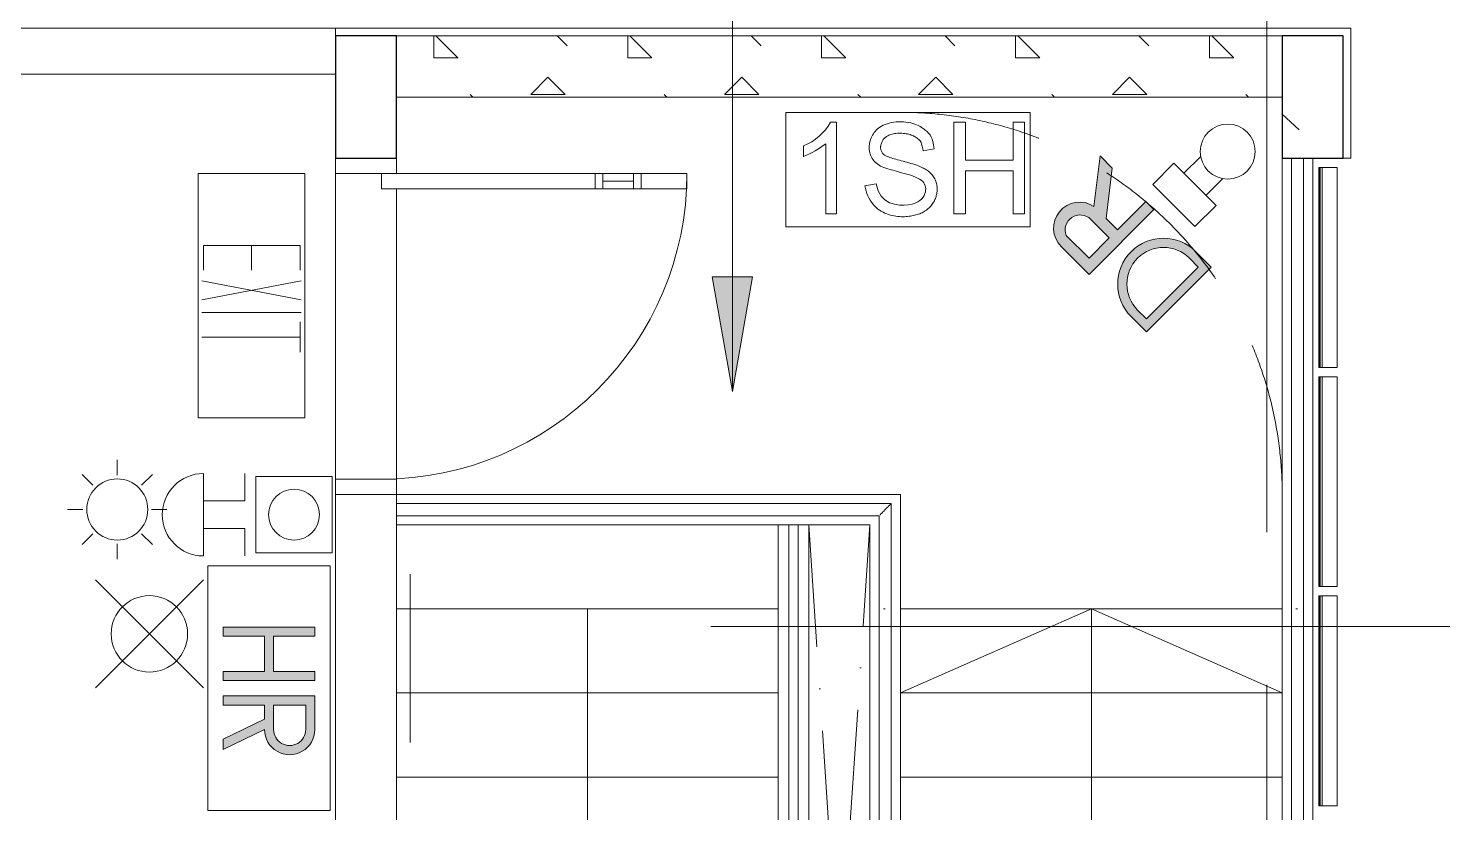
# Model space of a CAD drawing. Header units: millimetres. Extents: x -177800 to -26107, y -132450 to -18386.
# Drawn here: x -45874 to -41243, y -59619 to -57052 of the extents above; entities that cross this region are included whole.
import ezdxf

# ---------------------------------------------------------------- set-up
doc = ezdxf.new("R2010")
doc.units = ezdxf.units.MM
for name, pattern in [('IDA - Grid Line', [3500, 2000, -500, 500, -500]), ('IDA - Hidden 2-1', [750, 500, -250]), ('IDA_Stair Clear', [675, 400, -137.5, 0, -137.5])]:
    doc.linetypes.add(name, pattern=pattern)
for name, color, linetype, lineweight, true_color in [('A-_ANOT----_D-1', 6, 'Continuous', 9, 0xff00ff), ('A-_CLADPANL_E', 6, 'Continuous', 9, 0xff00ff), ('A-_CLADPANL_E-1', 1, 'Continuous', 9, 0xff0000), ('A-_DETA----_ED', 6, 'Continuous', 9, 0xff00ff), ('A-_DETA----_ED-1', 1, 'Continuous', 9, 0xff0000), ('A-_DETA----_ED-2', 6, 'IDA - Hidden 2-1', 9, 0xff00ff), ('A-_DETA----_ED-3', 9, 'IDA_Stair Clear', 9, 0x808080), ('A-_DOOR----_E-1', 1, 'Continuous', 9, 0xff0000), ('A-_FURT----_E-1', 1, 'Continuous', 9, 0xff0000), ('A-_HANR----_E1-1', 1, 'Continuous', 9, 0xff0000), ('A-_HANR----_E3', 6, 'Continuous', 9, 0xff00ff), ('A-_HANR----_E6', 6, 'Continuous', 9, 0xff00ff), ('A-_HANR----_E6-1', 1, 'Continuous', 9, 0xff0000), ('A-_WALL----_E', 6, 'Continuous', 9, 0xff00ff), ('A-_WALL----_E-1', 6, 'Continuous', 18, 0xff00ff), ('A-_WALL----_H-2', 9, 'Continuous', 9, 0x808080), ('A-_WALLPRTN_E', 6, 'Continuous', 9, 0xff00ff), ('A-_WALLPRTN_E-1', 6, 'Continuous', 18, 0xff00ff), ('E-_FIREALAM_E-1', 1, 'Continuous', 9, 0xff0000), ('E-_LIGT----_E', 1, 'Continuous', 9, 0xff0000), ('M-_EQPT----_E-1', 1, 'Continuous', 9, 0xff0000), ('S-_ANOTGRID_E-1', 9, 'IDA - Grid Line', 9, 0x808080), ('S-_COLN----_E-1', 6, 'Continuous', 25, 0xff00ff), ('S-_COLN----_E-2', 6, 'Continuous', 25, 0xff00ff), ('S-_COLN----_E-3', 1, 'Continuous', 9, 0xff0000), ('S-_STRC----_A', 6, 'Continuous', 9, 0xff00ff), ('S-_STRC----_E', 6, 'Continuous', 9, 0xff00ff)]:
    doc.layers.add(name, color=color, linetype=linetype, lineweight=lineweight, true_color=true_color)
doc.layers.add('A-_ROOMNAME_A', color=7, linetype='Continuous', lineweight=9)

# ---------------------------------------------------------------- blocks, each defined once
blk = doc.blocks.new('IDA - F - Single - Swing - VP - 1100L X 2200H - B2-FMD01 - 1HR-3675333-BLK 2 LOWER ROOF PLAN')
at = {"layer": 'A-_DOOR----_E-1'}
for p, q in [((-550, 100), (-500, 100)), ((-550, -100), (-550, 100)), ((-500, 100), (-500, -100)), ((500, 100), (550, 100)), ((500, -100), (500, 100)), ((550, 100), (550, -100)), ((450, -50.8), (500, -50.8)), ((450, -1050.8), (450, -50.8)), ((500, -50.8), (500, -1050.8)), ((-500, -100), (-550, -100)), ((550, -100), (500, -100)), ((450, -750.8), (500, -750.8)), ((450, -775.8), (500, -775.8)), ((475, -875.8), (475, -775.8)), ((450, -875.8), (500, -875.8)), ((450, -900.8), (500, -900.8)), ((500, -1050.8), (450, -1050.8))]:
    blk.add_line(p, q, dxfattribs=at)
blk.add_arc((500, -50.8), 1000, 180, 270, dxfattribs=at)
blk = doc.blocks.new('IDA - Exit Sign - IDA - Exit Sign - One Side-2587573-BLK 2 LOWER ROOF PLAN')
at = {"layer": 'A-_DETA----_ED-1'}
for p, q in [((-163.9, -115.1), (-163.9, -432.5)), ((-83.9, -115.1), (-163.9, -115.1)), ((-48.9, -112.8), (14, -437.8)), ((14, -112.8), (-48.9, -437.8)), ((55.1, -112.8), (55.1, -437.8)), ((185.1, -115.3), (85.1, -115.3)), ((135.1, -115.3), (135.1, -437.8)), ((-83.9, -275), (-163.9, -275)), ((-163.9, -432.5), (-83.9, -432.5))]:
    blk.add_line(p, q, dxfattribs=at)
at = {"layer": 'E-_LIGT----_E'}
for p, q in [((-400, -450), (-400, -100)), ((-400, -100), (400, -100)), ((400, -100), (400, -450)), ((400, -450), (-400, -450))]:
    blk.add_line(p, q, dxfattribs=at)
blk = doc.blocks.new('IDA - Fire Alarm Bell1 - IDA - Fire Alarm Bell-2587577-BLK 2 LOWER ROOF PLAN')
at = {"layer": 'A-_DETA----_ED-1'}
for p, q in [((-45, -350), (-135, -350)), ((-45, -350), (-45, -485)), ((45, -350), (135, -350)), ((45, -350), (45, -485)), ((-135, -485), (135, -485))]:
    blk.add_line(p, q, dxfattribs=at)
blk.add_arc((0, -485), 135, 180, 360, dxfattribs=at)
blk = doc.blocks.new('IDA - Manual Call Point1 - IDA - Manual Call Point-2587578-BLK 2 LOWER ROOF PLAN')
at = {"layer": 'A-_DETA----_ED-1'}
for p, q in [((-125, -300), (-125, -50)), ((-125, -50), (125, -50)), ((125, -50), (125, -300)), ((125, -300), (-125, -300))]:
    blk.add_line(p, q, dxfattribs=at)
blk.add_circle((0, -175), 83.3, dxfattribs=at)
blk = doc.blocks.new('IDA - Hosereel - Scaled - HR-3516646-BLK 2 LOWER ROOF PLAN')
at = {"layer": 'A-_DETA----_ED-1'}
blk.add_hatch(color=256, dxfattribs=at).paths.add_polyline_path([(25, -350), (25, -50), (-5, -50), (-5, -185), (-120, -185), (-120, -50), (-150, -50), (-150, -350), (-120, -350), (-120, -215), (-5, -215), (-5, -350)])
h = blk.add_hatch(color=256, dxfattribs=at)
h.paths.add_polyline_path([(267.5, -132.5), (264.7, -111.1), (256.4, -91.3), (243.3, -74.2), (226.3, -61.1), (206.4, -52.8), (185, -50), (75, -50), (75, -350), (105, -350), (105, -215), (151.7, -215), (216.7, -350), (250, -350), (185, -215), (206.4, -212.2), (226.3, -203.9), (243.3, -190.8), (256.4, -173.8), (264.7, -153.9)])
h.paths.add_polyline_path([(237.5, -132.5), (235.7, -146.1), (230.5, -158.8), (222.1, -169.6), (211.3, -178), (198.6, -183.2), (185, -185), (105, -185), (105, -80), (198.6, -81.8), (211.3, -87), (222.1, -95.4), (230.5, -106.3), (235.7, -118.9)])
for p, q in [((-350, -400), (-350, 0)), ((-350, 0), (450, 0)), ((450, 0), (450, -400)), ((-120, -50), (-150, -50)), ((-150, -50), (-150, -350)), ((-120, -50), (-150, -50)), ((-150, -50), (-150, -350)), ((-120, -50), (-120, -185)), ((-120, -185), (-120, -50)), ((25, -50), (-5, -50)), ((-5, -185), (-5, -50)), ((25, -50), (-5, -50)), ((-5, -50), (-5, -185)), ((25, -50), (25, -350)), ((25, -350), (25, -50)), ((75, -350), (75, -50)), ((185, -50), (75, -50)), ((185, -50), (75, -50)), ((75, -50), (75, -350)), ((105, -185), (105, -80)), ((185, -80), (105, -80)), ((105, -185), (105, -80)), ((105, -80), (185, -80)), ((-120, -185), (-5, -185)), ((-5, -185), (-120, -185)), ((185, -185), (105, -185)), ((185, -185), (105, -185)), ((-120, -215), (-5, -215)), ((-120, -215), (-120, -350)), ((-120, -350), (-120, -215)), ((-120, -215), (-5, -215)), ((-5, -350), (-5, -215)), ((-5, -215), (-5, -350)), ((105, -350), (105, -215)), ((105, -215), (151.7, -215)), ((105, -350), (105, -215)), ((105, -215), (151.7, -215)), ((216.7, -350), (151.7, -215)), ((151.7, -215), (216.7, -350)), ((250, -350), (185, -215)), ((250, -350), (185, -215)), ((-150, -350), (-120, -350)), ((-150, -350), (-120, -350)), ((-5, -350), (25, -350)), ((-5, -350), (25, -350)), ((75, -350), (105, -350)), ((75, -350), (105, -350)), ((216.7, -350), (250, -350)), ((216.7, -350), (250, -350)), ((450, -400), (-350, -400))]:
    blk.add_line(p, q, dxfattribs=at)
for radius in [82.5, 82.5, 52.5, 52.5]:
    blk.add_arc((185, -132.5), radius, 270, 90, dxfattribs=at)
blk = doc.blocks.new('IDA- Fire Extinguisher - 3kg AB-3508500-BLK 2 LOWER ROOF PLAN')
at = {"layer": 'A-_DETA----_ED-1'}
for p in [(-176.8, 376.8), (176.8, 376.8), (-176.8, 23.2), (176.8, 23.2)]:
    blk.add_line(p, (0, 200), dxfattribs=at)
blk.add_circle((0, 200), 125, dxfattribs=at)
blk = doc.blocks.new('Railing - Railing-3066434-BLK 2 LOWER ROOF PLAN')
at = {"layer": 'A-_HANR----_E3'}
for p, q in [((12820.7, -15849.7), (12420.7, -15849.7)), ((12820.7, -16224.7), (12820.7, -15849.7)), ((12420.7, -15949.7), (12420.7, -18699.7)), ((12455.7, -15949.7), (12455.7, -18699.7)), ((12455.7, -15949.7), (12455.7, -18699.7)), ((12485.7, -15949.7), (12485.7, -18699.7)), ((12485.7, -15949.7), (12485.7, -18699.7)), ((12520.7, -15949.7), (12520.7, -18699.7)), ((12718.2, -15949.7), (12520.7, -15949.7)), ((12720.7, -16224.7), (12720.7, -15949.7)), ((12720.7, -18699.7), (12720.7, -16224.7)), ((12820.7, -18699.7), (12820.7, -16224.7)), ((12420.7, -18699.7), (12420.7, -19074.7)), ((12455.7, -18699.7), (12455.7, -19039.7)), ((12455.7, -18699.7), (12455.7, -19039.7)), ((12485.7, -18699.7), (12485.7, -19009.7)), ((12485.7, -18699.7), (12485.7, -19009.7)), ((12520.7, -18699.7), (12520.7, -18974.7)), ((12620.7, -18699.7), (12720.7, -18699.7)), ((12620.7, -18799.7), (12620.7, -18699.7)), ((12820.7, -18799.7), (12820.7, -18699.7)), ((12620.7, -18734.7), (12718.2, -18734.7)), ((12620.7, -18764.7), (12620.7, -18734.7)), ((12620.7, -18734.7), (12718.2, -18734.7)), ((12620.7, -18764.7), (12620.7, -18734.7)), ((12620.7, -18764.7), (12718.2, -18764.7)), ((12620.7, -18764.7), (12718.2, -18764.7)), ((12620.7, -18799.7), (12718.2, -18799.7)), ((12520.7, -18974.7), (12620.7, -18974.7)), ((12620.7, -18974.7), (12620.7, -19074.7)), ((12485.7, -19009.7), (12620.7, -19009.7)), ((12485.7, -19009.7), (12620.7, -19009.7)), ((12620.7, -19009.7), (12620.7, -19039.7)), ((12620.7, -19009.7), (12620.7, -19039.7)), ((12420.7, -19074.7), (12620.7, -19074.7)), ((12455.7, -19039.7), (12620.7, -19039.7)), ((12455.7, -19039.7), (12620.7, -19039.7))]:
    blk.add_line(p, q, dxfattribs=at)
blk = doc.blocks.new('Railing - Railing-3066436-BLK 2 LOWER ROOF PLAN')
at = {"layer": 'A-_HANR----_E3'}
for p, q in [((11170.7, -15949.7), (11170.7, -15849.7)), ((12820.7, -15849.7), (11170.7, -15849.7)), ((11170.7, -15914.7), (11170.7, -15884.7)), ((11170.7, -15914.7), (11170.7, -15884.7)), ((12820.7, -16224.7), (12820.7, -15849.7)), ((12720.7, -15949.7), (11170.7, -15949.7)), ((12720.7, -16224.7), (12720.7, -15949.7)), ((12720.7, -18699.7), (12720.7, -16224.7)), ((12820.7, -18699.7), (12820.7, -16224.7)), ((12755.7, -18699.7), (12755.7, -18070.6)), ((12755.7, -18699.7), (12755.7, -18070.6)), ((12785.7, -18699.7), (12785.7, -18070.6)), ((12785.7, -18699.7), (12785.7, -18070.6)), ((12720.7, -18974.7), (12720.7, -18699.7)), ((12755.7, -19009.7), (12755.7, -18699.7)), ((12755.7, -19009.7), (12755.7, -18699.7)), ((12785.7, -19039.7), (12785.7, -18699.7)), ((12785.7, -19039.7), (12785.7, -18699.7)), ((12820.7, -19074.7), (12820.7, -18699.7)), ((12620.7, -18974.7), (12720.7, -18974.7)), ((12620.7, -19074.7), (12620.7, -18974.7)), ((12620.7, -19009.7), (12755.7, -19009.7)), ((12620.7, -19039.7), (12620.7, -19009.7)), ((12620.7, -19009.7), (12755.7, -19009.7)), ((12620.7, -19039.7), (12620.7, -19009.7)), ((12620.7, -19039.7), (12785.7, -19039.7)), ((12620.7, -19039.7), (12785.7, -19039.7)), ((12620.7, -19074.7), (12820.7, -19074.7))]:
    blk.add_line(p, q, dxfattribs=at)
blk = doc.blocks.new('Top Rail Type - Top Rail_Internal_-3066437-BLK 2 LOWER ROOF PLAN')
at = {"layer": 'A-_HANR----_E6'}
for p, q in [((12790.7, -15879.7), (11170.7, -15879.7)), ((11170.7, -15882.3), (11170.7, -15917)), ((11170.7, -15917), (11170.7, -15882.3)), ((12790.7, -16218.8), (12790.7, -15879.7)), ((11170.7, -15919.7), (12750.7, -15919.7)), ((12750.7, -15919.7), (12750.7, -16218.8)), ((12750.7, -16218.8), (12750.7, -18033.8)), ((12790.7, -18033.8), (12790.7, -16218.8)), ((12772.8, -18070.9), (12768.6, -18070.9))]:
    blk.add_line(p, q, dxfattribs=at)
for points in [[(12788, -15882.3), (12787.6, -15882.8), (12786.9, -15883.5), (12785.8, -15884.6), (12784.6, -15885.8), (12782.9, -15887.5), (12781.1, -15889.3), (12779.6, -15890.8), (12778.4, -15892), (12777.1, -15893.2), (12775.9, -15894.5), (12774.6, -15895.7), (12773.3, -15897), (12772, -15898.4), (12770.7, -15899.7), (12769.4, -15901), (12768.1, -15902.3), (12766.8, -15903.6), (12765.5, -15904.8), (12764.3, -15906.1), (12763.1, -15907.3), (12761.9, -15908.5), (12760.7, -15909.7), (12759.6, -15910.8), (12758.2, -15912.2), (12756.9, -15913.5), (12755.7, -15914.7), (12754.6, -15915.8), (12753.8, -15916.5), (12753.4, -15917)], [(12753.4, -15917), (12753.8, -15916.5), (12754.6, -15915.8), (12755.7, -15914.7), (12756.9, -15913.5), (12758.5, -15911.9), (12760.3, -15910), (12761.9, -15908.5), (12763.1, -15907.3), (12764.3, -15906.1), (12765.5, -15904.8), (12766.8, -15903.6), (12768.1, -15902.3), (12769.4, -15901), (12770.7, -15899.7), (12772, -15898.4), (12773.3, -15897), (12774.6, -15895.7), (12775.9, -15894.5), (12777.1, -15893.2), (12778.4, -15892), (12779.6, -15890.8), (12780.7, -15889.7), (12781.8, -15888.5), (12783.2, -15887.1), (12784.6, -15885.8), (12785.8, -15884.6), (12786.9, -15883.5), (12787.6, -15882.8), (12788, -15882.3)]]:
    blk.add_open_spline(points, degree=3, knots=[0.1666667, 0.1666667, 0.1666667, 0.1666667, 0.2083333, 0.2291667, 0.25, 0.2916667, 0.3333333, 0.3541667, 0.375, 0.3958333, 0.4166667, 0.4375, 0.4583333, 0.4791667, 0.5, 0.5208333, 0.5416667, 0.5625, 0.5833333, 0.6041667, 0.625, 0.6458333, 0.6666667, 0.6875, 0.7083333, 0.75, 0.7708333, 0.7916667, 0.8333333, 0.8333333, 0.8333333, 0.8333333], dxfattribs=at)
blk.add_open_spline([(12770.7, -16224.7), (12769, -16224.7), (12767.2, -16224.6), (12765.5, -16224.5)], degree=3, dxfattribs=at)
blk = doc.blocks.new('Top Rail Type - Top Rail_Internal_-V75-BLK 2 LOWER ROOF PLAN')
at = {"layer": 'A-_HANR----_E6'}
for p, q in [((11170.7, -15919.7), (11170.7, -15879.7)), ((12790.7, -15879.7), (11170.7, -15879.7)), ((12790.7, -16224.7), (12790.7, -15879.7)), ((12750.7, -15919.7), (11170.7, -15919.7)), ((12750.7, -16224.7), (12750.7, -15919.7)), ((12750.7, -18071.1), (12750.7, -16224.7)), ((12790.7, -18071.1), (12790.7, -16224.7)), ((12767.5, -18070.6), (12750.7, -18070.6)), ((12790.7, -18070.6), (12773.9, -18070.6))]:
    blk.add_line(p, q, dxfattribs=at)
blk = doc.blocks.new('Railing - Railing-3066426-BLK 2 LOWER ROOF PLAN')
at = {"layer": 'A-_HANR----_E3'}
for p, q in [((14070.7, -16224.7), (14070.7, -14749.7)), ((14071.7, -14749.7), (14170.7, -14749.7)), ((14105.7, -14749.7), (14135.7, -14749.7)), ((14105.7, -14749.7), (14135.7, -14749.7)), ((14170.7, -16224.7), (14170.7, -14749.7)), ((14070.7, -18699.7), (14070.7, -16224.7)), ((14170.7, -18699.7), (14170.7, -16224.7)), ((14105.7, -18699.7), (14105.7, -18070.6)), ((14105.7, -18699.7), (14105.7, -18070.6)), ((14135.7, -18699.7), (14135.7, -18070.6)), ((14135.7, -18699.7), (14135.7, -18070.6)), ((14070.7, -19049.7), (14070.7, -18699.7)), ((14105.7, -19049.7), (14105.7, -18699.7)), ((14105.7, -19049.7), (14105.7, -18699.7)), ((14135.7, -19049.7), (14135.7, -18699.7)), ((14135.7, -19049.7), (14135.7, -18699.7)), ((14170.7, -19049.7), (14170.7, -18699.7)), ((14170.7, -19049.7), (14071.7, -19049.7)), ((14135.7, -19049.7), (14105.7, -19049.7)), ((14135.7, -19049.7), (14105.7, -19049.7))]:
    blk.add_line(p, q, dxfattribs=at)
blk = doc.blocks.new('Top Rail Type - Top Rail_Internal_-3066427-BLK 2 LOWER ROOF PLAN')
at = {"layer": 'A-_HANR----_E6'}
for p, q in [((14100.7, -14749.7), (14100.7, -16218.8)), ((14138, -14749.7), (14103.4, -14749.7)), ((14103.4, -14749.7), (14138, -14749.7)), ((14140.7, -16218.8), (14140.7, -14749.7)), ((14100.7, -16218.8), (14100.7, -18033.8)), ((14140.7, -18033.8), (14140.7, -16218.8)), ((14122.8, -18070.9), (14118.6, -18070.9))]:
    blk.add_line(p, q, dxfattribs=at)
blk.add_open_spline([(14120.7, -16224.7), (14119, -16224.7), (14117.2, -16224.6), (14115.5, -16224.5)], degree=3, dxfattribs=at)
blk = doc.blocks.new('Top Rail Type - Top Rail_Internal_-V76-BLK 2 LOWER ROOF PLAN')
at = {"layer": 'A-_HANR----_E6'}
for p, q in [((14100.7, -14749.7), (14140.7, -14749.7)), ((14100.7, -16224.7), (14100.7, -14749.7)), ((14140.7, -16224.7), (14140.7, -14749.7)), ((14100.7, -18071.1), (14100.7, -16224.7)), ((14140.7, -18071.1), (14140.7, -16224.7)), ((14117.5, -18070.6), (14100.7, -18070.6)), ((14140.7, -18070.6), (14123.9, -18070.6))]:
    blk.add_line(p, q, dxfattribs=at)
blk = doc.blocks.new('IDA - Curtain Panel - Louver - 85-3800657-BLK 2 LOWER ROOF PLAN')
at = {"layer": 'A-_CLADPANL_E'}
for p, q in [((-343.5, 77), (-343.5, 80)), ((343.5, 80), (-343.5, 80)), ((-343.5, 77), (-343.5, 80)), ((343.5, 80), (-343.5, 80)), ((-343.5, 77), (-343.5, 80)), ((343.5, 80), (-343.5, 80)), ((-343.5, 77), (-343.5, 80)), ((343.5, 80), (-343.5, 80)), ((-343.5, 77), (-343.5, 80)), ((343.5, 80), (-343.5, 80)), ((-343.5, 77), (-343.5, 80)), ((343.5, 80), (-343.5, 80)), ((-343.5, 77), (-343.5, 80)), ((343.5, 80), (-343.5, 80)), ((-343.5, 77), (-343.5, 80)), ((343.5, 80), (-343.5, 80)), ((-343.5, 77), (-343.5, 80)), ((343.5, 80), (-343.5, 80)), ((-343.5, 77), (-343.5, 80)), ((343.5, 80), (-343.5, 80)), ((-343.5, 77), (-343.5, 80)), ((343.5, 80), (-343.5, 80)), ((-343.5, 77), (-343.5, 80)), ((343.5, 80), (-343.5, 80)), ((-343.5, 77), (-343.5, 80)), ((343.5, 80), (-343.5, 80)), ((-343.5, 77), (-343.5, 80)), ((343.5, 80), (-343.5, 80)), ((-343.5, 77), (-343.5, 80)), ((343.5, 80), (-343.5, 80)), ((-343.5, 77), (-343.5, 80)), ((343.5, 80), (-343.5, 80)), ((-343.5, 77), (-343.5, 80)), ((343.5, 80), (-343.5, 80)), ((-343.5, 77), (-343.5, 80)), ((343.5, 80), (-343.5, 80)), ((-343.5, 20), (-343.5, 77)), ((343.5, 77), (-343.5, 77)), ((343.5, 77), (-343.5, 77)), ((-343.5, 20), (-343.5, 77)), ((343.5, 77), (-343.5, 77)), ((343.5, 77), (-343.5, 77)), ((-343.5, 20), (-343.5, 77)), ((343.5, 77), (-343.5, 77)), ((343.5, 77), (-343.5, 77)), ((-343.5, 20), (-343.5, 77)), ((343.5, 77), (-343.5, 77)), ((343.5, 77), (-343.5, 77)), ((-343.5, 20), (-343.5, 77)), ((343.5, 77), (-343.5, 77)), ((343.5, 77), (-343.5, 77)), ((-343.5, 20), (-343.5, 77)), ((343.5, 77), (-343.5, 77)), ((343.5, 77), (-343.5, 77)), ((-343.5, 20), (-343.5, 77)), ((343.5, 77), (-343.5, 77)), ((343.5, 77), (-343.5, 77)), ((-343.5, 20), (-343.5, 77)), ((343.5, 77), (-343.5, 77)), ((343.5, 77), (-343.5, 77)), ((-343.5, 20), (-343.5, 77)), ((343.5, 77), (-343.5, 77)), ((343.5, 77), (-343.5, 77)), ((-343.5, 20), (-343.5, 77)), ((343.5, 77), (-343.5, 77)), ((343.5, 77), (-343.5, 77)), ((-343.5, 20), (-343.5, 77)), ((343.5, 77), (-343.5, 77)), ((343.5, 77), (-343.5, 77)), ((-343.5, 20), (-343.5, 77)), ((343.5, 77), (-343.5, 77)), ((343.5, 77), (-343.5, 77)), ((-343.5, 20), (-343.5, 77)), ((343.5, 77), (-343.5, 77)), ((343.5, 77), (-343.5, 77)), ((-343.5, 20), (-343.5, 77)), ((343.5, 77), (-343.5, 77)), ((343.5, 77), (-343.5, 77)), ((-343.5, 20), (-343.5, 77)), ((343.5, 77), (-343.5, 77)), ((343.5, 77), (-343.5, 77)), ((-343.5, 20), (-343.5, 77)), ((343.5, 77), (-343.5, 77)), ((343.5, 77), (-343.5, 77)), ((-343.5, 20), (-343.5, 77)), ((343.5, 77), (-343.5, 77)), ((343.5, 77), (-343.5, 77)), ((-343.5, 20), (-343.5, 77)), ((343.5, 77), (-343.5, 77)), ((343.5, 77), (-343.5, 77)), ((343.5, 75.3), (-343.5, 75.3)), ((-343.5, 75.3), (-343.5, 68.8)), ((-343.5, 68.8), (343.5, 68.8)), ((-343.5, 20), (-343.5, 68.8)), ((343.5, 80), (343.5, 77)), ((343.5, 80), (343.5, 77)), ((343.5, 80), (343.5, 77)), ((343.5, 80), (343.5, 77)), ((343.5, 80), (343.5, 77)), ((343.5, 80), (343.5, 77)), ((343.5, 80), (343.5, 77)), ((343.5, 80), (343.5, 77)), ((343.5, 80), (343.5, 77)), ((343.5, 80), (343.5, 77)), ((343.5, 80), (343.5, 77)), ((343.5, 80), (343.5, 77)), ((343.5, 80), (343.5, 77)), ((343.5, 80), (343.5, 77)), ((343.5, 80), (343.5, 77)), ((343.5, 80), (343.5, 77)), ((343.5, 80), (343.5, 77)), ((343.5, 80), (343.5, 77)), ((343.5, 77), (343.5, 20)), ((343.5, 77), (343.5, 20)), ((343.5, 77), (343.5, 20)), ((343.5, 77), (343.5, 20)), ((343.5, 77), (343.5, 20)), ((343.5, 77), (343.5, 20)), ((343.5, 77), (343.5, 20)), ((343.5, 77), (343.5, 20)), ((343.5, 77), (343.5, 20)), ((343.5, 77), (343.5, 20)), ((343.5, 77), (343.5, 20)), ((343.5, 77), (343.5, 20)), ((343.5, 77), (343.5, 20)), ((343.5, 77), (343.5, 20)), ((343.5, 77), (343.5, 20)), ((343.5, 77), (343.5, 20)), ((343.5, 77), (343.5, 20)), ((343.5, 77), (343.5, 20)), ((343.5, 68.8), (343.5, 75.3)), ((343.5, 68.8), (343.5, 20)), ((343.5, 20), (-343.5, 20)), ((343.5, 20), (-343.5, 20)), ((343.5, 20), (-343.5, 20)), ((343.5, 20), (-343.5, 20)), ((343.5, 20), (-343.5, 20)), ((343.5, 20), (-343.5, 20)), ((343.5, 20), (-343.5, 20)), ((343.5, 20), (-343.5, 20)), ((343.5, 20), (-343.5, 20)), ((343.5, 20), (-343.5, 20)), ((343.5, 20), (-343.5, 20)), ((343.5, 20), (-343.5, 20)), ((343.5, 20), (-343.5, 20)), ((343.5, 20), (-343.5, 20)), ((343.5, 20), (-343.5, 20)), ((343.5, 20), (-343.5, 20)), ((343.5, 20), (-343.5, 20)), ((343.5, 20), (-343.5, 20)), ((343.5, 20), (-343.5, 20))]:
    blk.add_line(p, q, dxfattribs=at)
blk = doc.blocks.new('IDA - Curtain Panel - Louver - 85-3800740-BLK 2 LOWER ROOF PLAN')
at = {"layer": 'A-_CLADPANL_E'}
for p, q in [((-327.5, 77), (-327.5, 80)), ((327.5, 80), (-327.5, 80)), ((-327.5, 77), (-327.5, 80)), ((327.5, 80), (-327.5, 80)), ((-327.5, 77), (-327.5, 80)), ((327.5, 80), (-327.5, 80)), ((-327.5, 77), (-327.5, 80)), ((327.5, 80), (-327.5, 80)), ((-327.5, 77), (-327.5, 80)), ((327.5, 80), (-327.5, 80)), ((-327.5, 77), (-327.5, 80)), ((327.5, 80), (-327.5, 80)), ((-327.5, 77), (-327.5, 80)), ((327.5, 80), (-327.5, 80)), ((-327.5, 77), (-327.5, 80)), ((327.5, 80), (-327.5, 80)), ((-327.5, 77), (-327.5, 80)), ((327.5, 80), (-327.5, 80)), ((-327.5, 77), (-327.5, 80)), ((327.5, 80), (-327.5, 80)), ((-327.5, 77), (-327.5, 80)), ((327.5, 80), (-327.5, 80)), ((-327.5, 77), (-327.5, 80)), ((327.5, 80), (-327.5, 80)), ((-327.5, 77), (-327.5, 80)), ((327.5, 80), (-327.5, 80)), ((-327.5, 77), (-327.5, 80)), ((327.5, 80), (-327.5, 80)), ((-327.5, 77), (-327.5, 80)), ((327.5, 80), (-327.5, 80)), ((-327.5, 77), (-327.5, 80)), ((327.5, 80), (-327.5, 80)), ((-327.5, 77), (-327.5, 80)), ((327.5, 80), (-327.5, 80)), ((-327.5, 77), (-327.5, 80)), ((327.5, 80), (-327.5, 80)), ((-327.5, 20), (-327.5, 77)), ((327.5, 77), (-327.5, 77)), ((327.5, 77), (-327.5, 77)), ((-327.5, 20), (-327.5, 77)), ((327.5, 77), (-327.5, 77)), ((327.5, 77), (-327.5, 77)), ((-327.5, 20), (-327.5, 77)), ((327.5, 77), (-327.5, 77)), ((327.5, 77), (-327.5, 77)), ((-327.5, 20), (-327.5, 77)), ((327.5, 77), (-327.5, 77)), ((327.5, 77), (-327.5, 77)), ((-327.5, 20), (-327.5, 77)), ((327.5, 77), (-327.5, 77)), ((327.5, 77), (-327.5, 77)), ((-327.5, 20), (-327.5, 77)), ((327.5, 77), (-327.5, 77)), ((327.5, 77), (-327.5, 77)), ((-327.5, 20), (-327.5, 77)), ((327.5, 77), (-327.5, 77)), ((327.5, 77), (-327.5, 77)), ((-327.5, 20), (-327.5, 77)), ((327.5, 77), (-327.5, 77)), ((327.5, 77), (-327.5, 77)), ((-327.5, 20), (-327.5, 77)), ((327.5, 77), (-327.5, 77)), ((327.5, 77), (-327.5, 77)), ((-327.5, 20), (-327.5, 77)), ((327.5, 77), (-327.5, 77)), ((327.5, 77), (-327.5, 77)), ((-327.5, 20), (-327.5, 77)), ((327.5, 77), (-327.5, 77)), ((327.5, 77), (-327.5, 77)), ((-327.5, 20), (-327.5, 77)), ((327.5, 77), (-327.5, 77)), ((327.5, 77), (-327.5, 77)), ((-327.5, 20), (-327.5, 77)), ((327.5, 77), (-327.5, 77)), ((327.5, 77), (-327.5, 77)), ((-327.5, 20), (-327.5, 77)), ((327.5, 77), (-327.5, 77)), ((327.5, 77), (-327.5, 77)), ((-327.5, 20), (-327.5, 77)), ((327.5, 77), (-327.5, 77)), ((327.5, 77), (-327.5, 77)), ((-327.5, 20), (-327.5, 77)), ((327.5, 77), (-327.5, 77)), ((327.5, 77), (-327.5, 77)), ((-327.5, 20), (-327.5, 77)), ((327.5, 77), (-327.5, 77)), ((327.5, 77), (-327.5, 77)), ((-327.5, 20), (-327.5, 77)), ((327.5, 77), (-327.5, 77)), ((327.5, 77), (-327.5, 77)), ((327.5, 75.3), (-327.5, 75.3)), ((-327.5, 75.3), (-327.5, 68.8)), ((-327.5, 68.8), (327.5, 68.8)), ((-327.5, 20), (-327.5, 68.8)), ((327.5, 80), (327.5, 77)), ((327.5, 80), (327.5, 77)), ((327.5, 80), (327.5, 77)), ((327.5, 80), (327.5, 77)), ((327.5, 80), (327.5, 77)), ((327.5, 80), (327.5, 77)), ((327.5, 80), (327.5, 77)), ((327.5, 80), (327.5, 77)), ((327.5, 80), (327.5, 77)), ((327.5, 80), (327.5, 77)), ((327.5, 80), (327.5, 77)), ((327.5, 80), (327.5, 77)), ((327.5, 80), (327.5, 77)), ((327.5, 80), (327.5, 77)), ((327.5, 80), (327.5, 77)), ((327.5, 80), (327.5, 77)), ((327.5, 80), (327.5, 77)), ((327.5, 80), (327.5, 77)), ((327.5, 77), (327.5, 20)), ((327.5, 77), (327.5, 20)), ((327.5, 77), (327.5, 20)), ((327.5, 77), (327.5, 20)), ((327.5, 77), (327.5, 20)), ((327.5, 77), (327.5, 20)), ((327.5, 77), (327.5, 20)), ((327.5, 77), (327.5, 20)), ((327.5, 77), (327.5, 20)), ((327.5, 77), (327.5, 20)), ((327.5, 77), (327.5, 20)), ((327.5, 77), (327.5, 20)), ((327.5, 77), (327.5, 20)), ((327.5, 77), (327.5, 20)), ((327.5, 77), (327.5, 20)), ((327.5, 77), (327.5, 20)), ((327.5, 77), (327.5, 20)), ((327.5, 77), (327.5, 20)), ((327.5, 68.8), (327.5, 75.3)), ((327.5, 68.8), (327.5, 20)), ((327.5, 20), (-327.5, 20)), ((327.5, 20), (-327.5, 20)), ((327.5, 20), (-327.5, 20)), ((327.5, 20), (-327.5, 20)), ((327.5, 20), (-327.5, 20)), ((327.5, 20), (-327.5, 20)), ((327.5, 20), (-327.5, 20)), ((327.5, 20), (-327.5, 20)), ((327.5, 20), (-327.5, 20)), ((327.5, 20), (-327.5, 20)), ((327.5, 20), (-327.5, 20)), ((327.5, 20), (-327.5, 20)), ((327.5, 20), (-327.5, 20)), ((327.5, 20), (-327.5, 20)), ((327.5, 20), (-327.5, 20)), ((327.5, 20), (-327.5, 20)), ((327.5, 20), (-327.5, 20)), ((327.5, 20), (-327.5, 20)), ((327.5, 20), (-327.5, 20))]:
    blk.add_line(p, q, dxfattribs=at)
blk = doc.blocks.new('IDA - Strobe Light - IDA - Strobe Light-3513472-BLK 2 LOWER ROOF PLAN')
at = {"layer": 'A-_DETA----_ED-1'}
for p, q in [((0, 912.5), (0, 962.5)), ((-79.5, 879.5), (-114.9, 914.9)), ((79.5, 879.5), (114.9, 914.9)), ((-112.5, 800), (-162.5, 800)), ((112.5, 800), (162.5, 800)), ((-79.5, 720.5), (-114.9, 685.1)), ((79.5, 720.5), (114.9, 685.1)), ((0, 687.5), (0, 637.5))]:
    blk.add_line(p, q, dxfattribs=at)
blk.add_circle((0, 800), 100, dxfattribs=at)
blk = doc.blocks.new('IDA - Rectangle Column - 200W X 400D-3769329-BLK 2 LOWER ROOF PLAN')
at = {"layer": 'S-_COLN----_E-1'}
h = blk.add_hatch(dxfattribs=at)
h.set_pattern_fill('FP_7', color=256, style=0, pattern_type=2)
h.set_pattern_definition([(50, (120236.4, 57277.4), (1821.84, -159.39), [190.5, -2095.5]), (355, (120236.4, 57277.4), (-352.428, 1910.567), [152.4, -1676.4]), (100.451, (120388.2, 57264.1), (1469.426, 1751.166), [161.9, -1780.9]), (46.184, (120236.4, 57785.4), (2710.79, -420.428), [285.75, -3143.25]), (96.636, (120462.3, 57750.3), (2374.026, 2474.276), [242.85, -2671.35]), (351.184, (120236.4, 57785.4), (2374.05, 2474.25), [228.6, -2514.6]), (21, (120490.4, 57658.4), (1516.144, -1022.652), [190.5, -2095.5]), (326, (120490.4, 57658.4), (618.02, 1841.88), [152.4, -1676.4]), (71.451, (120616.7, 57573.2), (2134.171, 819.212), [161.9, -1780.9]), (37.5, (120236.4, 57277.4), (30.886, 845.5504), [83.82, -1572.26, 83.82, -1617.98, -1682.75]), (37.5, (120236.4, 57277.4), (30.886, 845.5504), [-3357.88, 83.82, -1598.93]), (7.5, (120236.4, 57277.4), (668.1966, 1001.806), [83.82, -886.46, 83.82, -1534.16, -641.35]), (7.5, (120236.4, 57277.4), (668.1966, 1001.806), [-2588.26, 83.82, -557.53]), (327.5, (119669.95, 57277.4), (1355.9093, -57.2896), [83.82, -551.18, 83.82, -1897.38, -2628.9]), (327.5, (119669.95, 57277.4), (1355.9093, -57.2896), [-2616.2, 83.82, -2545.08]), (317.5, (119416, 57277.4), (1481.293, 254.266), [83.82, -741.68, 83.82, -1231.9, -1866.9]), (317.5, (119416, 57277.4), (1481.293, 254.266), [-2141.22, 83.82, -1783.08])])
h.paths.add_polyline_path([(-100, -200), (100, -200), (100, 200), (-100, 200)])
at = {"layer": 'S-_COLN----_E-2'}
for p, q in [((100, 200), (-100, 200)), ((-100, 200), (-100, -200)), ((100, -200), (100, 200)), ((-100, -200), (100, -200))]:
    blk.add_line(p, q, dxfattribs=at)
blk = doc.blocks.new('IDA - Rectangle Column - 200W X 400D-V77-BLK 2 LOWER ROOF PLAN')
at = {"layer": 'S-_COLN----_E-1'}
h = blk.add_hatch(dxfattribs=at)
h.set_pattern_fill('FP_8', color=256, style=0, pattern_type=2)
h.set_pattern_definition([(50, (117136.4, 57277.4), (1821.84, -159.39), [190.5, -2095.5]), (355, (117136.4, 57277.4), (-352.428, 1910.567), [152.4, -1676.4]), (100.451, (117288.2, 57264.1), (1469.426, 1751.166), [161.9, -1780.9]), (46.184, (117136.4, 57785.4), (2710.79, -420.428), [285.75, -3143.25]), (96.636, (117362.3, 57750.3), (2374.026, 2474.276), [242.85, -2671.35]), (351.184, (117136.4, 57785.4), (2374.05, 2474.25), [228.6, -2514.6]), (21, (117390.4, 57658.4), (1516.144, -1022.652), [190.5, -2095.5]), (326, (117390.4, 57658.4), (618.02, 1841.88), [152.4, -1676.4]), (71.451, (117516.7, 57573.2), (2134.171, 819.212), [161.9, -1780.9]), (37.5, (117136.4, 57277.4), (30.886, 845.5504), [83.82, -1572.26, 83.82, -1617.98, -1682.75]), (37.5, (117136.4, 57277.4), (30.886, 845.5504), [-3357.88, 83.82, -1598.93]), (7.5, (117136.4, 57277.4), (668.1966, 1001.806), [83.82, -886.46, 83.82, -1534.16, -641.35]), (7.5, (117136.4, 57277.4), (668.1966, 1001.806), [-2588.26, 83.82, -557.53]), (327.5, (116569.95, 57277.4), (1355.9093, -57.2896), [83.82, -551.18, 83.82, -1897.38, -2628.9]), (327.5, (116569.95, 57277.4), (1355.9093, -57.2896), [-2616.2, 83.82, -2545.08]), (317.5, (116316, 57277.4), (1481.293, 254.266), [83.82, -741.68, 83.82, -1231.9, -1866.9]), (317.5, (116316, 57277.4), (1481.293, 254.266), [-2141.22, 83.82, -1783.08])])
h.paths.add_polyline_path([(-100, -200), (100, -200), (100, 200), (-100, 200), (-100, 180)])
at = {"layer": 'S-_COLN----_E-2'}
for p, q in [((100, 200), (-100, 200)), ((-100, 200), (-100, -200)), ((100, -200), (100, 200)), ((-100, -200), (100, -200))]:
    blk.add_line(p, q, dxfattribs=at)
blk = doc.blocks.new('IDA - Dry _ Wet Riser - Dry Riser-3621487-BLK 2 LOWER ROOF PLAN')
at = {"layer": 'A-_DETA----_ED-1'}
h = blk.add_hatch(color=256, dxfattribs=at)
h.paths.add_polyline_path([(389.2, 229.1), (389.2, 158), (394.3, 119.2), (409.3, 83), (433.2, 51.9), (464.2, 28.1), (500.4, 13.1), (539.2, 8), (581.4, 14.5), (614.2, 28.1), (645.3, 51.9), (669.1, 83), (684.1, 119.2), (689.2, 158), (689.2, 229.1), (520.2, 229.1)])
h.paths.add_polyline_path([(419.2, 199.1), (659.2, 199.1), (659.2, 158), (655.1, 126.9), (643.1, 98), (624.1, 73.1), (599.2, 54.1), (570.3, 42.1), (539.2, 38), (508.2, 42.1), (479.2, 54.1), (454.4, 73.1), (435.3, 98), (422.7, 131.6), (419.2, 158)])
h.paths.add_polyline_path([(389.2, -36.5), (389.2, -74.5), (520.5, -74.5), (520.5, -126.7), (389.2, -229.2), (389.2, -285.5), (520.5, -182.9), (527.1, -202.7), (538.4, -220.2), (553.5, -234.5), (571.7, -244.7), (591.8, -250.2), (612.6, -250.6), (632.9, -246), (651.5, -236.6), (667.2, -222.9), (679.2, -205.9), (686.7, -186.5), (689.2, -165.8), (689.2, -36.5), (632.4, -36.5)])
h.paths.add_polyline_path([(558, -74.5), (651.7, -74.5), (651.7, -179.8), (645.6, -190.3), (637.1, -198.9), (626.7, -205.2), (615.1, -208.7), (603, -209.2), (591.1, -206.8), (580.2, -201.5), (570.9, -193.6), (563.9, -183.8), (559.5, -172.5), (558, -160.5)])
for p, q in [((689.2, 229.1), (389.2, 229.1)), ((389.2, 229.1), (389.2, 158)), ((419.2, 158), (419.2, 199.1)), ((419.2, 199.1), (659.2, 199.1)), ((659.2, 199.1), (659.2, 158)), ((689.2, 158), (689.2, 229.1)), ((333, 97.4), (235.5, 97.4)), ((235.5, -97.4), (235.5, 97.4)), ((333, 97.4), (333, -97.4)), ((158.1, 51), (235.5, 51)), ((689.2, -36.5), (389.2, -36.5)), ((389.2, -36.5), (389.2, -74.5)), ((689.2, -165.8), (689.2, -36.5)), ((158.1, -51), (235.5, -51)), ((389.2, -74.5), (520.5, -74.5)), ((520.5, -74.5), (520.5, -126.7)), ((558, -74.5), (651.7, -74.5)), ((558, -160.5), (558, -74.5)), ((651.7, -74.5), (651.7, -179.8)), ((333, -97.4), (235.5, -97.4)), ((520.5, -126.7), (389.2, -229.2)), ((389.2, -285.5), (520.5, -182.9)), ((389.2, -229.2), (389.2, -285.5))]:
    blk.add_line(p, q, dxfattribs=at)
blk.add_circle((84, 0), 90, dxfattribs=at)
for centre, radius, start, end in [((539.2, 158), 150, 180, 360), ((539.2, 158), 120, 180, 0), ((604, -165.8), 85.2, 191.6067, 360), ((606.9, -160.5), 48.9, 180, 336.6586)]:
    blk.add_arc(centre, radius, start, end, dxfattribs=at)
blk = doc.blocks.new('IDA - Standby Hosereel - 1SH - wo Box-3925119-BLK 2 LOWER ROOF PLAN')
at = {"layer": 'A-_DETA----_ED-1'}
for p, q in [((-825, -425), (-825, -50)), ((-825, -50), (-25, -50)), ((-678.9, -82.4), (-659.5, -82.4)), ((-659.5, -82.4), (-659.5, -382.4)), ((-275, -382.4), (-275, -82.4)), ((-275, -82.4), (-237.5, -82.4)), ((-237.5, -82.4), (-237.5, -206.2)), ((-81.2, -206.2), (-81.2, -82.4)), ((-81.2, -82.4), (-43.7, -82.4)), ((-43.7, -82.4), (-43.7, -382.4)), ((-25, -50), (-25, -425)), ((-767.4, -159.6), (-767.4, -195)), ((-694.1, -382.4), (-694.1, -152.6)), ((-376.2, -175.7), (-339.2, -169.2)), ((-237.5, -206.2), (-81.2, -206.2)), ((-237.5, -241), (-237.5, -382.4)), ((-81.2, -241), (-237.5, -241)), ((-81.2, -382.4), (-81.2, -241)), ((-566.3, -290.1), (-529.3, -284.2)), ((-659.5, -382.4), (-694.1, -382.4)), ((-237.5, -382.4), (-275, -382.4)), ((-43.7, -382.4), (-81.2, -382.4)), ((-25, -425), (-825, -425))]:
    blk.add_line(p, q, dxfattribs=at)
for centre, radius, start, end in [((-834.2, 6.2), 178.7, 291.9432, 330.2806), ((-920.5, 155), 382, 293.6395, 306.3605)]:
    blk.add_arc(centre, radius, start, end, dxfattribs=at)
for points, knots in [([(-529.3, -284.2), (-518.7, -351.3), (-405.2, -363.9), (-364.1, -320.8), (-367.5, -271.7), (-431.5, -250.4), (-500.5, -234.1), (-537.2, -215.2), (-556.8, -172.4), (-547.3, -130.8), (-524.6, -98.3), (-474.4, -77.6), (-408.4, -82.4), (-370.4, -104.4), (-349, -125.8), (-342.8, -149), (-339.2, -169.2)], [0, 0, 0, 0, 0.0704694, 0.1354965, 0.1868985, 0.2416058, 0.294004, 0.3404298, 0.3786303, 0.4163415, 0.4561877, 0.5028762, 0.5508129, 0.5917383, 0.6203888, 0.6421989, 0.6421989, 0.6421989, 0.6421989]), ([(-566.3, -290.1), (-564.5, -301.8), (-558.2, -323.8), (-541.5, -351.1), (-519.3, -371), (-486.7, -387.5), (-454.5, -392.2), (-426.3, -391), (-407.8, -388.2), (-390.8, -383.5), (-375.3, -376.8), (-361.7, -367.8), (-350.2, -356.8), (-341.4, -344.4), (-335.4, -331.6), (-331.6, -319.1), (-329.5, -305.3), (-330, -290.5), (-333.7, -275.3), (-339.8, -262.9), (-346.6, -253.9), (-354.5, -245.6), (-364.9, -237.8), (-381.8, -228.5), (-403.3, -220.5), (-429, -213.2), (-453.8, -206.7), (-476.2, -200.5), (-490.8, -195.5), (-498.4, -192), (-502.5, -189.7), (-504.8, -187.9), (-506.4, -186.3), (-508, -184.6), (-510.1, -181.7), (-512.5, -177.2), (-514.2, -172.5), (-514.9, -169), (-515.1, -166.5), (-515.1, -164.3), (-514.9, -162), (-514.4, -158.6), (-513.4, -154), (-511.3, -148.3), (-508.9, -143.1), (-506.4, -139), (-503.7, -135.6), (-500.5, -132.5), (-496.4, -129.5), (-491.1, -126.4), (-484.7, -123.6), (-475, -120.5), (-460.7, -118.1), (-440.6, -118.2), (-421.6, -121.5), (-409.9, -125.9), (-401.4, -130.5), (-395.6, -134.3), (-389.7, -138.9), (-386.9, -141.6), (-385.3, -143.4), (-384.4, -144.7), (-383.5, -146.3), (-382.5, -148.3), (-381.4, -151.3), (-379.5, -158.3), (-377.6, -167.4), (-376.2, -175.7)], [0, 0, 0, 0, 0.0094441, 0.0188882, 0.0283323, 0.0377764, 0.0566646, 0.0661087, 0.0755528, 0.0849969, 0.094441, 0.1038851, 0.1133292, 0.1227733, 0.1322174, 0.1416615, 0.1511056, 0.1605497, 0.1699938, 0.1794379, 0.18416, 0.188882, 0.1983261, 0.2077702, 0.2266584, 0.2455466, 0.2644348, 0.283323, 0.3022112, 0.3116553, 0.3210994, 0.3305435, 0.3352656, 0.3399876, 0.3494317, 0.3588758, 0.3683199, 0.3777641, 0.3824861, 0.3872082, 0.3919302, 0.3966523, 0.4060964, 0.4155405, 0.4249846, 0.4344287, 0.4438728, 0.4533169, 0.462761, 0.4722051, 0.4816492, 0.4910933, 0.5099815, 0.5288697, 0.5477579, 0.5666461, 0.5760902, 0.5855343, 0.5949784, 0.6044225, 0.6091445, 0.6138666, 0.6185886, 0.6233107, 0.6280327, 0.6327548, 0.6421989, 0.6421989, 0.6421989, 0.6421989])]:
    blk.add_open_spline(points, degree=3, knots=knots, dxfattribs=at)
blk = doc.blocks.new('IDA - Stair Turning Space - 1250-3086081-BLK 2 LOWER ROOF PLAN')
at = {"layer": 'A-_DETA----_ED-2'}
blk.add_arc((0, 0), 1250, 180, 270, dxfattribs=at)
blk = doc.blocks.new('IDA - 2D Void - Line Type_IDA - Hidden 2-1-3117053-BLK 2 LOWER ROOF PLAN')
at = {"layer": 'A-_DETA----_ED-3'}
for p, q in [((3025.2, 200), (0, 0)), ((0, 200), (3025.2, 0))]:
    blk.add_line(p, q, dxfattribs=at)

msp = doc.modelspace()

# ---------------------------------------------------------------- hatches: boundary and pattern name
at = {"layer": 'A-_ANOT----_D-1'}
msp.add_hatch(color=256, dxfattribs=at).paths.add_polyline_path([(-43568.7, -58240.4), (-43502.6, -57865.4), (-43634.8, -57865.4)])
at = {"layer": 'A-_WALL----_H-2'}
h = msp.add_hatch(dxfattribs=at)
h.set_pattern_fill('FP_3', color=256, style=0, pattern_type=2)
h.set_pattern_definition([(0, (75467.9, 2e-11), (635, 635), [79.375, -555.625]), (90, (75467.9, 2e-11), (-635, 635), [79.375, -555.625]), (135, (75547.25, 2e-11), (-635.0003, 0), [112.253, -785.772]), (0, (75547.25, 357.2), (635, 635), [79.375, -555.625]), (45, (75586.94, 317.5), (0, 635.0003), [56.127, -841.899]), (135, (75586.94, 317.5), (-635.0003, 0), [56.127, -841.899]), (0, (75785.4, 515.94), (635, 635), [112.253, -522.747]), (45, (75785.38, 515.94), (0, 635.0003), [79.375, -818.651]), (135, (75897.63, 515.94), (-635.0003, 0), [79.375, -818.651]), (90, (75904.44, 158.75), (-635, 635), [79.375, -555.625]), (45, (75904.44, 158.75), (0, 635.0003), [56.127, -841.899]), (135, (75944.13, 198.44), (-635.0003, 0), [56.127, -841.899]), (0, (75547.25, 158.75), (635, 635), [39.687, -531.812]), (0, (76023.5, 317.5), (635, 635), [39.687, -531.812]), (90, (75825.06, 396.9), (-635, 635), [39.687, -531.812]), (135, (75904.44, 39.7), (-635.0003, 0), [56.127, -841.899]), (135, (75626.63, 476.25), (-635.0003, 0), [56.127, -841.899]), (45, (75765.53, 208.36), (0, 635.0003), [56.127, -841.899]), (90, (75686.16, 79.4), (-635, 635), [9.922, -625.078]), (90, (75715.9, 347.27), (-635, 635), [9.922, -625.078]), (90, (76013.6, 456.4), (-635, 635), [9.922, -625.078]), (90, (76023.5, 119.06), (-635, 635), [9.922, -625.078])])
h.paths.add_polyline_path([(-42579.6, -57277.4), (-41768.5, -57277.4), (-41768.5, -57077.4), (-44668.5, -57077.4), (-44668.5, -57277.4)])

# ---------------------------------------------------------------- linework, layer by layer
at = {"layer": 'A-_ANOT----_D-1'}
for p, q in [((-43568.7, -58240.4), (-43568.7, -56365.8)), ((-43502.6, -57865.4), (-43634.8, -57865.4)), ((-43634.8, -57865.4), (-43568.7, -58240.4)), ((-43568.7, -58240.4), (-43502.6, -57865.4))]:
    msp.add_line(p, q, dxfattribs=at)
at = {"layer": 'A-_ROOMNAME_A'}
msp.add_line((-43639.9, -59009.5), (-41204.2, -59009.5), dxfattribs=at)
at = {"layer": 'A-_WALL----_E'}
for p, q in [((-48668.5, -57052.4), (-44868.5, -57052.4)), ((-44868.5, -57202.4), (-44868.5, -57052.4)), ((-41768.5, -57077.4), (-44868.5, -57077.4)), ((-41768.5, -57077.4), (-41568.5, -57077.4)), ((-41568.5, -57477.4), (-41568.5, -57077.4)), ((-44868.5, -57202.4), (-48743.5, -57202.4))]:
    msp.add_line(p, q, dxfattribs=at)
at = {"layer": 'A-_WALL----_E-1'}
for p, q in [((-41768.5, -57052.4), (-44868.5, -57052.4)), ((-44868.5, -57052.4), (-44868.5, -57277.4)), ((-41568.5, -57052.4), (-41768.5, -57052.4)), ((-41543.5, -57052.4), (-41568.5, -57052.4)), ((-41543.5, -57477.4), (-41543.5, -57052.4)), ((-44668.5, -57277.4), (-41768.5, -57277.4)), ((-41768.5, -57277.4), (-41768.5, -57477.4)), ((-41767.5, -57477.4), (-41543.5, -57477.4))]:
    msp.add_line(p, q, dxfattribs=at)
at = {"layer": 'A-_WALLPRTN_E'}
for p, q in [((-44868.5, -58577.4), (-44868.5, -57477.4)), ((-44868.5, -57477.4), (-44668.5, -57477.4)), ((-44668.5, -58577.4), (-44868.5, -58577.4))]:
    msp.add_line(p, q, dxfattribs=at)
at = {"layer": 'A-_WALLPRTN_E-1'}
for p, q in [((-44868.5, -57277.4), (-44868.5, -57477.4)), ((-44668.5, -57477.4), (-44668.5, -57277.4)), ((-44868.5, -57477.4), (-44668.5, -57477.4)), ((-44668.5, -58577.4), (-44868.5, -58577.4)), ((-44868.5, -58577.4), (-44868.5, -64762.4)), ((-44668.5, -62362.4), (-44668.5, -58577.4))]:
    msp.add_line(p, q, dxfattribs=at)
at = {"layer": 'S-_ANOTGRID_E-1'}
msp.add_line((-41818.5, -35701.2), (-41818.5, -122559.3), dxfattribs=at)
at = {"layer": 'S-_STRC----_A'}
for p, q in [((-44043.5, -58952.4), (-44043.5, -59227.4)), ((-42393.5, -58952.4), (-43018.5, -59227.4)), ((-42393.5, -59227.4), (-42393.5, -58952.4)), ((-42393.5, -58952.4), (-41768.5, -59227.4)), ((-44043.5, -59227.4), (-44043.5, -59502.4)), ((-42393.5, -59502.4), (-42393.5, -59227.4)), ((-44043.5, -59502.4), (-44043.5, -59777.4)), ((-42393.5, -59777.4), (-42393.5, -59502.4))]:
    msp.add_line(p, q, dxfattribs=at)
at = {"layer": 'S-_STRC----_E'}
for p, q in [((-41768.5, -57277.4), (-44668.5, -57277.4)), ((-44668.5, -57277.4), (-44668.5, -57527.4)), ((-41768.5, -57277.4), (-44668.5, -57277.4)), ((-41768.5, -58952.4), (-41768.5, -57277.4)), ((-41768.5, -58952.4), (-41768.5, -57277.4)), ((-44668.5, -57577.4), (-44668.5, -58952.4)), ((-44668.5, -58548.3), (-44668.5, -58823.3)), ((-44668.5, -58577.4), (-43018.5, -58577.4)), ((-43418.5, -58577.4), (-43018.5, -58577.4)), ((-43018.5, -58577.4), (-43018.5, -58952.4)), ((-43018.5, -58577.4), (-43018.5, -58952.4)), ((-43418.5, -58952.4), (-43418.5, -58677.4)), ((-44668.5, -58823.3), (-44668.5, -59098.3)), ((-44623.7, -58838.9), (-44623.7, -59113.9)), ((-43418.5, -58952.4), (-44668.5, -58952.4)), ((-44668.5, -58952.4), (-44668.5, -59227.4)), ((-43418.5, -58952.4), (-43418.5, -59227.4)), ((-43018.5, -58952.4), (-41768.5, -58952.4)), ((-43018.5, -58952.4), (-41768.5, -58952.4)), ((-43018.5, -59227.4), (-43018.5, -58952.4)), ((-43018.5, -59227.4), (-43018.5, -58952.4)), ((-41768.5, -59227.4), (-41768.5, -58952.4)), ((-41768.5, -59227.4), (-41768.5, -58952.4)), ((-44668.5, -59098.3), (-44668.5, -59373.3)), ((-44623.7, -59113.9), (-44623.7, -59388.9)), ((-43418.5, -59227.4), (-44668.5, -59227.4)), ((-43418.5, -59227.4), (-43418.5, -59502.4)), ((-43018.5, -59502.4), (-43018.5, -59227.4)), ((-43018.5, -59502.4), (-43018.5, -59227.4)), ((-43018.5, -59227.4), (-41768.5, -59227.4)), ((-43018.5, -59227.4), (-41768.5, -59227.4)), ((-41768.5, -59502.4), (-41768.5, -59227.4)), ((-41768.5, -59502.4), (-41768.5, -59227.4)), ((-43418.5, -59502.4), (-44668.5, -59502.4)), ((-43418.5, -59502.4), (-43418.5, -59777.4)), ((-43018.5, -59777.4), (-43018.5, -59502.4)), ((-43018.5, -59777.4), (-43018.5, -59502.4)), ((-43018.5, -59502.4), (-41768.5, -59502.4)), ((-43018.5, -59502.4), (-41768.5, -59502.4)), ((-41768.5, -59777.4), (-41768.5, -59502.4)), ((-41768.5, -59777.4), (-41768.5, -59502.4))]:
    msp.add_line(p, q, dxfattribs=at)

# ---------------------------------------------------------------- block references
at = {"layer": 'A-_CLADPANL_E-1', "rotation": 90}
for name, p in [('IDA - Curtain Panel - Louver - 85-3800740-BLK 2 LOWER ROOF PLAN', (-41568.5, -57834.9)), ('IDA - Curtain Panel - Louver - 85-3800657-BLK 2 LOWER ROOF PLAN', (-41568.5, -58535.9)), ('IDA - Curtain Panel - Louver - 85-3800657-BLK 2 LOWER ROOF PLAN', (-41568.5, -59252.9))]:
    msp.add_blockref(name, p, dxfattribs=at)
at = {"layer": 'A-_DETA----_ED'}
for name, p, rotation in [('IDA - Stair Turning Space - 1250-3086081-BLK 2 LOWER ROOF PLAN', (-43018.5, -58577.4), 180), ('IDA - 2D Void - Line Type_IDA - Hidden 2-1-3117053-BLK 2 LOWER ROOF PLAN', (-43118.5, -61702.5), 90)]:
    msp.add_blockref(name, p, dxfattribs=dict(at, rotation=rotation))
at = {"layer": 'A-_DOOR----_E-1', "rotation": 90}
msp.add_blockref('IDA - F - Single - Swing - VP - 1100L X 2200H - B2-FMD01 - 1HR-3675333-BLK 2 LOWER ROOF PLAN', (-44768.5, -58027.4), dxfattribs=at)
at = {"layer": 'A-_FURT----_E-1'}
for name, p, rotation in [('IDA - Exit Sign - IDA - Exit Sign - One Side-2587573-BLK 2 LOWER ROOF PLAN', (-44868.5, -57927.4), 270), ('IDA- Fire Extinguisher - 3kg AB-3508500-BLK 2 LOWER ROOF PLAN', (-45277.8, -59033.9), 90)]:
    msp.add_blockref(name, p, dxfattribs=dict(at, rotation=rotation))
at = {"layer": 'A-_HANR----_E1-1'}
for name in ['Railing - Railing-3066426-BLK 2 LOWER ROOF PLAN', 'Railing - Railing-3066436-BLK 2 LOWER ROOF PLAN', 'Railing - Railing-3066434-BLK 2 LOWER ROOF PLAN']:
    msp.add_blockref(name, (-55839.2, -42727.7), dxfattribs=at)
at = {"layer": 'A-_HANR----_E6-1'}
for name in ['Top Rail Type - Top Rail_Internal_-3066427-BLK 2 LOWER ROOF PLAN', 'Top Rail Type - Top Rail_Internal_-V76-BLK 2 LOWER ROOF PLAN', 'Top Rail Type - Top Rail_Internal_-3066437-BLK 2 LOWER ROOF PLAN', 'Top Rail Type - Top Rail_Internal_-V75-BLK 2 LOWER ROOF PLAN']:
    msp.add_blockref(name, (-55839.2, -42727.7), dxfattribs=at)
at = {"layer": 'E-_FIREALAM_E-1'}
for name, p, rotation in [('IDA - Strobe Light - IDA - Strobe Light-3513472-BLK 2 LOWER ROOF PLAN', (-44783, -58626.9), 90), ('IDA - Fire Alarm Bell1 - IDA - Fire Alarm Bell-2587577-BLK 2 LOWER ROOF PLAN', (-44815.6, -58644.1), 270)]:
    msp.add_blockref(name, p, dxfattribs=dict(at, rotation=rotation))
msp.add_blockref('IDA - Manual Call Point1 - IDA - Manual Call Point-2587578-BLK 2 LOWER ROOF PLAN', (-45004.2, -58468.8), dxfattribs=at)
at = {"layer": 'M-_EQPT----_E-1'}
for name, p, rotation in [('IDA - Dry _ Wet Riser - Dry Riser-3621487-BLK 2 LOWER ROOF PLAN', (-41887.6, -57396.4), 225.0000000000001), ('IDA - Hosereel - Scaled - HR-3516646-BLK 2 LOWER ROOF PLAN', (-44886, -59161.8), 270)]:
    msp.add_blockref(name, p, dxfattribs=dict(at, rotation=rotation))
msp.add_blockref('IDA - Standby Hosereel - 1SH - wo Box-3925119-BLK 2 LOWER ROOF PLAN', (-42568.5, -57277.4), dxfattribs=at)
at = {"layer": 'S-_COLN----_E-3'}
for name, p in [('IDA - Rectangle Column - 200W X 400D-3769329-BLK 2 LOWER ROOF PLAN', (-44768.5, -57277.4)), ('IDA - Rectangle Column - 200W X 400D-V77-BLK 2 LOWER ROOF PLAN', (-41668.5, -57277.4))]:
    msp.add_blockref(name, p, dxfattribs=at)

doc.saveas('drawing.dxf')
